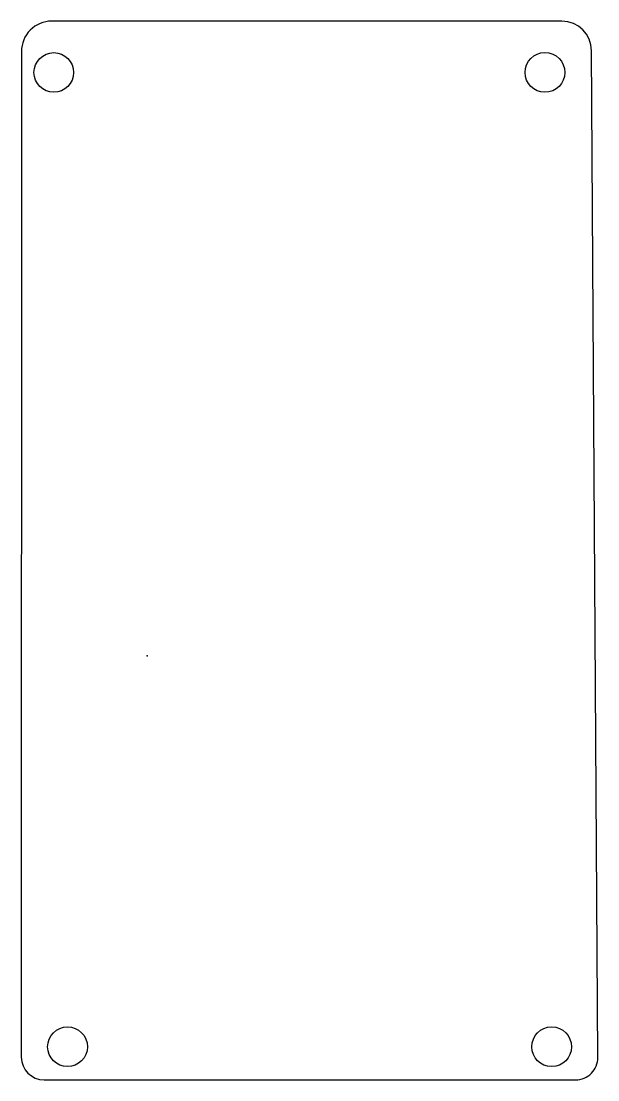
# Model space of a CAD drawing. Header units: centimetres. Extents: x -2.4 to 8.6, y -8.1 to 12.2.
import ezdxf

# ---------------------------------------------------------------- set-up
doc = ezdxf.new("R2010")
doc.units = ezdxf.units.CM
doc.header["$MEASUREMENT"] = 0
doc.layers.add('env2 v2_Outline', color=7, linetype='Continuous')
doc.layers.add('env2 v2_Sketch2', color=7, linetype='Continuous')

msp = doc.modelspace()

# ---------------------------------------------------------------- linework, layer by layer
at = {"layer": 'env2 v2_Outline'}
for p, q in [((7.942, 12.159), (-1.832, 12.159)), ((-2.409, 11.578), (-2.416, -7.692)), ((8.631, -7.7), (8.511, 11.594)), ((-1.977, -8.128), (8.206, -8.128))]:
    msp.add_line(p, q, dxfattribs=at)
for centre, radius, start, end in [((-1.832, 11.581), 0.578, 90, 180.3659), ((7.942, 11.59), 0.569, 0.369, 90.0012), ((-1.977, -7.69), 0.438, 180.3668, 269.9989), ((8.206, -7.703), 0.425, 270.0001, 0.3712)]:
    msp.add_arc(centre, radius, start, end, dxfattribs=at)
at = {"layer": 'env2 v2_Sketch2'}
for centre, radius in [((-1.791, 11.176), 0.38), ((7.619, 11.177), 0.381), ((-1.528, -7.494), 0.381), ((7.747, -7.494), 0.381)]:
    msp.add_circle(centre, radius, dxfattribs=at)
msp.add_point((0, 0), dxfattribs=at)

doc.saveas('drawing.dxf')
